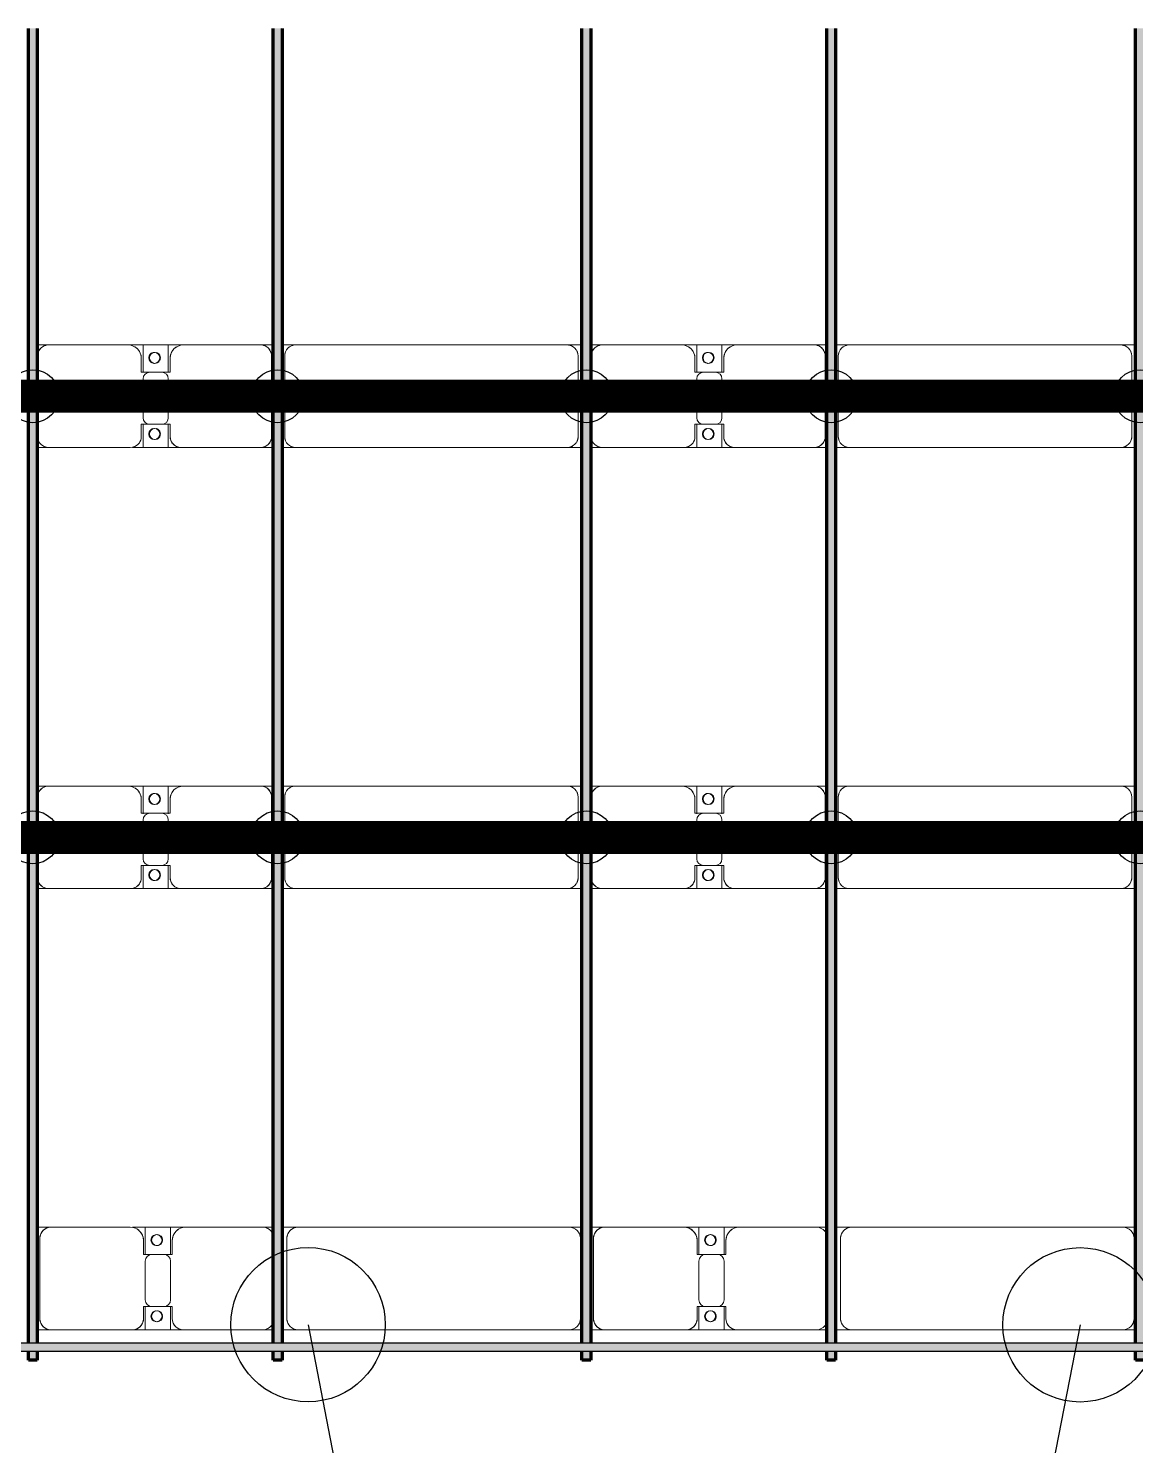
# Model space of a CAD drawing. Header units: millimetres. Extents: x -268744 to 115753, y -96240 to -10461.
# Drawn here: x -52535 to -47515, y -71073 to -64648 of the extents above; entities that cross this region are included whole.
import ezdxf

# ---------------------------------------------------------------- set-up
doc = ezdxf.new("R2010")
doc.units = ezdxf.units.MM
doc.layers.add('A-GENM', color=13, linetype='Continuous', lineweight=9)
doc.layers.add('S-BEAM', color=12, linetype='Continuous', lineweight=9)
for name, color, linetype in [('GC-BICH NEO', 6, 'Continuous'), ('GC-DAY NEO', 5, 'Continuous'), ('GC-HOP 40x60 GIA CUONG', 1, 'Continuous')]:
    doc.layers.add(name, color=color, linetype=linetype)

# ---------------------------------------------------------------- blocks, each defined once
blk = doc.blocks.new('Dầm C52 - Hộp 40x60-104813-KHUNG KẾT CẤU BÈ PIN 1')
at = {"layer": 'S-BEAM', "lineweight": 25}
blk.add_hatch(color=4, dxfattribs=at).paths.add_polyline_path([(-145811, -20), (145811, -20), (145811, 20), (-145811, 20)])
at = {"layer": 'S-BEAM', "color": 4, "lineweight": 25}
for p, q in [((-145811, 20), (145811, 20)), ((145811, -20), (-145811, -20))]:
    blk.add_line(p, q, dxfattribs=at)
blk = doc.blocks.new('Dai phao do pin - DẢI PHAO ĐỠ PIN-V55-KHUNG KẾT CẤU BÈ PIN 1')
at = {"layer": 'A-GENM', "color": 7}
for p, q in [((55927.6, 241.6), (55989.7, 241.6)), ((55927.6, 241.6), (55989.7, 241.6)), ((56349.7, 241.6), (55989.7, 241.6)), ((56359.7, 241.6), (56532.2, 241.6)), ((56532.2, 241.6), (56359.7, 241.6)), ((56417.8, 241.6), (56600.3, 241.6)), ((56417.8, 116.2), (56417.8, 241.6)), ((56600.3, 241.6), (56417.8, 241.6)), ((56532.2, 241.6), (56532.2, 116.2)), ((56950.3, 241.6), (56600.3, 241.6)), ((56950.3, 241.6), (56997.6, 241.6)), ((56950.3, 241.6), (56997.6, 241.6)), ((57037.6, 241.6), (57109.7, 241.6)), ((57037.6, 241.6), (57109.7, 241.6)), ((58340.3, 241.6), (57109.7, 241.6)), ((58340.3, 241.6), (58397.6, 241.6)), ((58340.3, 241.6), (58397.6, 241.6)), ((58437.6, 241.6), (58499.7, 241.6)), ((58437.6, 241.6), (58499.7, 241.6)), ((58859.7, 241.6), (58499.7, 241.6)), ((58859.7, 241.6), (59042.2, 241.6)), ((59042.2, 241.6), (58859.7, 241.6)), ((58927.8, 241.6), (59110.3, 241.6)), ((58927.8, 116.2), (58927.8, 241.6)), ((59110.3, 241.6), (58927.8, 241.6)), ((59042.2, 241.6), (59042.2, 116.2)), ((59460.3, 241.6), (59110.3, 241.6)), ((59460.3, 241.6), (59507.6, 241.6)), ((59460.3, 241.6), (59507.6, 241.6)), ((59547.6, 241.6), (59619.7, 241.6)), ((59547.6, 241.6), (59619.7, 241.6)), ((60850.3, 241.6), (59619.7, 241.6)), ((60850.3, 241.6), (60907.6, 241.6)), ((60850.3, 241.6), (60907.6, 241.6)), ((55939.7, 191.6), (55939.7, -173.4)), ((56409.7, 118.2), (56409.7, 181.6)), ((56540.3, 181.6), (56540.3, 118.2)), ((57059.7, 191.6), (57059.7, -173.4)), ((58390.3, -173.4), (58390.3, 191.6)), ((58449.7, 191.6), (58449.7, -173.4)), ((58919.7, 118.2), (58919.7, 181.6)), ((59050.3, 181.6), (59050.3, 118.2)), ((59569.7, 191.6), (59569.7, -173.4)), ((60900.3, -173.4), (60900.3, 191.6)), ((56502.2, 118.2), (56409.7, 118.2)), ((56417.8, 88.2), (56417.8, -88.2)), ((56540.3, 118.2), (56447.8, 118.2)), ((56532.2, -88.2), (56532.2, 88.2)), ((59012.2, 118.2), (58919.7, 118.2)), ((58927.8, 88.2), (58927.8, -88.2)), ((59050.3, 118.2), (58957.8, 118.2)), ((59042.2, -88.2), (59042.2, 88.2)), ((56409.7, -173.4), (56409.7, -118.2)), ((56409.7, -118.2), (56502.2, -118.2)), ((56417.8, -223.4), (56417.8, -116.2)), ((56447.8, -118.2), (56540.3, -118.2)), ((56532.2, -116.2), (56532.2, -223.4)), ((56540.3, -118.2), (56540.3, -173.4)), ((58919.7, -173.4), (58919.7, -118.2)), ((58919.7, -118.2), (59012.2, -118.2)), ((58927.8, -223.4), (58927.8, -116.2)), ((58957.8, -118.2), (59050.3, -118.2)), ((59042.2, -116.2), (59042.2, -223.4)), ((59050.3, -118.2), (59050.3, -173.4)), ((55989.7, -223.4), (55927.6, -223.4)), ((55989.7, -223.4), (55927.6, -223.4)), ((55989.7, -223.4), (56359.7, -223.4)), ((56532.2, -223.4), (56359.7, -223.4)), ((56359.7, -223.4), (56532.2, -223.4)), ((56590.3, -223.4), (56417.8, -223.4)), ((56417.8, -223.4), (56590.3, -223.4)), ((56590.3, -223.4), (56950.3, -223.4)), ((56997.6, -223.4), (56950.3, -223.4)), ((56997.6, -223.4), (56950.3, -223.4)), ((57109.7, -223.4), (57037.6, -223.4)), ((57109.7, -223.4), (57037.6, -223.4)), ((57109.7, -223.4), (58340.3, -223.4)), ((58397.6, -223.4), (58340.3, -223.4)), ((58397.6, -223.4), (58340.3, -223.4)), ((58499.7, -223.4), (58437.6, -223.4)), ((58499.7, -223.4), (58437.6, -223.4)), ((58499.7, -223.4), (58869.7, -223.4)), ((59042.2, -223.4), (58869.7, -223.4)), ((58869.7, -223.4), (59042.2, -223.4)), ((59100.3, -223.4), (58927.8, -223.4)), ((58927.8, -223.4), (59100.3, -223.4)), ((59100.3, -223.4), (59460.3, -223.4)), ((59507.6, -223.4), (59460.3, -223.4)), ((59507.6, -223.4), (59460.3, -223.4)), ((59619.7, -223.4), (59547.6, -223.4)), ((59619.7, -223.4), (59547.6, -223.4)), ((59619.7, -223.4), (60850.3, -223.4)), ((60907.6, -223.4), (60850.3, -223.4)), ((60907.6, -223.4), (60850.3, -223.4))]:
    blk.add_line(p, q, dxfattribs=at)
for centre, radius, start, end in [((55989.7, 191.6), 50, 90, 180), ((55989.7, 191.6), 50, 105, 180), ((56349.7, 181.6), 60, 0, 90), ((56349.7, 181.6), 60, 0, 60), ((56468.6, 183.2), 25, 360, 180), ((56468.6, 183.2), 25, 360, 165), ((56471.4, 183.2), 25, 0, 180), ((56471.4, 183.2), 25, 90, 180), ((56471.4, 183.2), 25, 15, 75), ((56600.3, 181.6), 60, 90, 180), ((56600.3, 181.6), 60, 120, 180), ((56950.3, 191.6), 50, 30, 90), ((56950.3, 191.6), 50, 30, 74.0889), ((57109.7, 191.6), 50, 90, 180), ((57109.7, 191.6), 50, 150, 180), ((57109.7, 191.6), 50, 105, 135), ((58340.3, 191.6), 50, 0, 90), ((58340.3, 191.6), 50, 60, 90), ((58340.3, 191.6), 50, 15, 30), ((58499.7, 191.6), 50, 90, 180), ((58499.7, 191.6), 50, 105, 180), ((58859.7, 181.6), 60, 0, 90), ((58859.7, 181.6), 60, 0, 60), ((58978.6, 183.2), 25, 360, 180), ((58978.6, 183.2), 25, 360, 165), ((58981.4, 183.2), 25, 360, 180), ((58981.4, 183.2), 25, 90, 180), ((58981.4, 183.2), 25, 15, 75), ((59110.3, 181.6), 60, 90, 180), ((59110.3, 181.6), 60, 120, 180), ((59460.3, 191.6), 50, 30, 90), ((59460.3, 191.6), 50, 30, 75), ((59619.7, 191.6), 50, 90, 180), ((59619.7, 191.6), 50, 150, 180), ((59619.7, 191.6), 50, 105, 135), ((60850.3, 191.6), 50, 0, 90), ((60850.3, 191.6), 50, 60, 90), ((60850.3, 191.6), 50, 15, 30), ((56468.6, 183.2), 25, 180, 360), ((56471.4, 183.2), 25, 180, 0), ((56471.4, 183.2), 25, 180, 300), ((56468.6, 183.2), 25, 210, 360), ((56471.4, 183.2), 25, 330, 345), ((58978.6, 183.2), 25, 180, 0), ((58981.4, 183.2), 25, 180, 0), ((58981.4, 183.2), 25, 180, 300), ((58978.6, 183.2), 25, 210, 0), ((58981.4, 183.2), 25, 330, 345), ((56447.8, 88.2), 30, 90, 180), ((56502.2, 88.2), 30, 0, 90), ((58957.8, 88.2), 30, 90, 180), ((59012.2, 88.2), 30, 360, 90), ((56447.8, -88.2), 30, 180, 270), ((56502.2, -88.2), 30, 270, 0), ((58957.8, -88.2), 30, 180, 270), ((59012.2, -88.2), 30, 270, 0), ((55989.7, -173.4), 50, 180, 270), ((55989.7, -173.4), 50, 180, 255), ((56359.7, -173.4), 50, 270.01783, 0), ((56359.7, -173.4), 50, 285, 0), ((56468.6, -161.8), 25, 360, 180), ((56468.6, -161.8), 25, 180, 0), ((56468.6, -161.8), 25, 105, 165), ((56468.6, -161.8), 25, 195, 0), ((56471.4, -161.8), 25, 0, 180), ((56471.4, -161.8), 25, 105, 180), ((56471.4, -161.8), 25, 180, 0), ((56471.4, -161.8), 25, 180, 270), ((56468.6, -161.8), 25, 360, 75), ((56471.4, -161.8), 25, 15, 75), ((56471.4, -161.8), 25, 285, 345), ((56590.3, -173.4), 50, 180, 270), ((56590.3, -173.4), 50, 180, 255), ((57109.7, -173.4), 50, 180, 270), ((57109.7, -173.4), 50, 180, 210), ((58340.3, -173.4), 50, 270, 0), ((58340.3, -173.4), 50, 330, 360), ((58499.7, -173.4), 50, 180, 270), ((58499.7, -173.4), 50, 180, 255), ((58869.7, -173.4), 50, 270, 0), ((58869.7, -173.4), 50, 285, 0), ((58978.6, -161.8), 25, 360, 180), ((58978.6, -161.8), 25, 180, 360), ((58978.6, -161.8), 25, 105, 165), ((58978.6, -161.8), 25, 195, 360), ((58981.4, -161.8), 25, 360, 180), ((58981.4, -161.8), 25, 105, 180), ((58981.4, -161.8), 25, 180, 0), ((58981.4, -161.8), 25, 180, 270), ((58978.6, -161.8), 25, 360, 75), ((58981.4, -161.8), 25, 15, 75), ((58981.4, -161.8), 25, 285, 345), ((59100.3, -173.4), 50, 180, 270), ((59100.3, -173.4), 50, 180, 255), ((59619.7, -173.4), 50, 180, 270), ((59619.7, -173.4), 50, 180, 210), ((60850.3, -173.4), 50, 270, 360), ((60850.3, -173.4), 50, 330, 360), ((56950.3, -173.4), 50, 270, 330), ((56950.3, -173.4), 50, 285.9111, 330), ((57109.7, -173.4), 50, 240, 270), ((58340.3, -173.4), 50, 285, 300), ((59460.3, -173.4), 50, 270, 330), ((59460.3, -173.4), 50, 285, 330), ((59619.7, -173.4), 50, 240, 270), ((60850.3, -173.4), 50, 285, 300)]:
    blk.add_arc(centre, radius, start, end, dxfattribs=at)
blk = doc.blocks.new('Dai phao do pin - DẢI PHAO ĐỠ PIN-V56-KHUNG KẾT CẤU BÈ PIN 1')
at = {"layer": 'A-GENM', "color": 7}
for p, q in [((55937.6, 241.6), (55989.7, 241.6)), ((55937.6, 241.6), (55989.7, 241.6)), ((56349.7, 241.6), (55989.7, 241.6)), ((56349.7, 241.6), (56532.2, 241.6)), ((56532.2, 241.6), (56349.7, 241.6)), ((56417.8, 241.6), (56600.3, 241.6)), ((56417.8, 116.2), (56417.8, 241.6)), ((56600.3, 241.6), (56417.8, 241.6)), ((56532.2, 241.6), (56532.2, 116.2)), ((56950.3, 241.6), (56600.3, 241.6)), ((56950.3, 241.6), (57007.6, 241.6)), ((56950.3, 241.6), (57007.6, 241.6)), ((57047.6, 241.6), (57109.7, 241.6)), ((57047.6, 241.6), (57109.7, 241.6)), ((58340.3, 241.6), (57109.7, 241.6)), ((58340.3, 241.6), (58407.6, 241.6)), ((58340.3, 241.6), (58407.6, 241.6)), ((58447.6, 241.6), (58499.7, 241.6)), ((58447.6, 241.6), (58499.7, 241.6)), ((58859.7, 241.6), (58499.7, 241.6)), ((58859.7, 241.6), (59042.2, 241.6)), ((59042.2, 241.6), (58859.7, 241.6)), ((58927.8, 241.6), (59110.3, 241.6)), ((58927.8, 116.2), (58927.8, 241.6)), ((59110.3, 241.6), (58927.8, 241.6)), ((59042.2, 241.6), (59042.2, 116.2)), ((59460.3, 241.6), (59110.3, 241.6)), ((59460.3, 241.6), (59517.6, 241.6)), ((59460.3, 241.6), (59517.6, 241.6)), ((59557.6, 241.6), (59619.7, 241.6)), ((59557.6, 241.6), (59619.7, 241.6)), ((60850.3, 241.6), (59619.7, 241.6)), ((60850.3, 241.6), (60917.6, 241.6)), ((60850.3, 241.6), (60917.6, 241.6)), ((55939.7, 191.6), (55939.7, -173.4)), ((56409.7, 118.2), (56409.7, 181.6)), ((56540.3, 181.6), (56540.3, 118.2)), ((57000.3, -173.4), (57000.3, 191.6)), ((57059.7, 191.6), (57059.7, -173.4)), ((58390.3, -173.4), (58390.3, 191.6)), ((58449.7, 191.6), (58449.7, -173.4)), ((58919.7, 118.2), (58919.7, 181.6)), ((59050.3, 181.6), (59050.3, 118.2)), ((59510.3, -173.4), (59510.3, 191.6)), ((59569.7, 191.6), (59569.7, -173.4)), ((60900.3, -173.4), (60900.3, 191.6)), ((56502.2, 118.2), (56409.7, 118.2)), ((56417.8, 88.2), (56417.8, -88.2)), ((56540.3, 118.2), (56447.8, 118.2)), ((56532.2, -88.2), (56532.2, 88.2)), ((59012.2, 118.2), (58919.7, 118.2)), ((58927.8, 88.2), (58927.8, -88.2)), ((59050.3, 118.2), (58957.8, 118.2)), ((59042.2, -88.2), (59042.2, 88.2)), ((56409.7, -173.4), (56409.7, -118.2)), ((56409.7, -118.2), (56502.2, -118.2)), ((56417.8, -223.4), (56417.8, -116.2)), ((56447.8, -118.2), (56540.3, -118.2)), ((56532.2, -116.2), (56532.2, -223.4)), ((56540.3, -118.2), (56540.3, -173.4)), ((58919.7, -173.4), (58919.7, -118.2)), ((58919.7, -118.2), (59012.2, -118.2)), ((58927.8, -223.4), (58927.8, -116.2)), ((58957.8, -118.2), (59050.3, -118.2)), ((59042.2, -116.2), (59042.2, -223.4)), ((59050.3, -118.2), (59050.3, -173.4)), ((55989.7, -223.4), (55937.6, -223.4)), ((55989.7, -223.4), (55937.6, -223.4)), ((55989.7, -223.4), (56359.7, -223.4)), ((56532.2, -223.4), (56369.7, -223.4)), ((56369.7, -223.4), (56532.2, -223.4)), ((56590.3, -223.4), (56417.8, -223.4)), ((56417.8, -223.4), (56590.3, -223.4)), ((56590.3, -223.4), (56950.3, -223.4)), ((57007.6, -223.4), (56950.3, -223.4)), ((57007.6, -223.4), (56950.3, -223.4)), ((57109.7, -223.4), (57047.6, -223.4)), ((57109.7, -223.4), (57047.6, -223.4)), ((57109.7, -223.4), (58340.3, -223.4)), ((58407.6, -223.4), (58340.3, -223.4)), ((58407.6, -223.4), (58340.3, -223.4)), ((58499.7, -223.4), (58447.6, -223.4)), ((58499.7, -223.4), (58447.6, -223.4)), ((58499.7, -223.4), (58869.7, -223.4)), ((59042.2, -223.4), (58869.7, -223.4)), ((58869.7, -223.4), (59042.2, -223.4)), ((59100.3, -223.4), (58927.8, -223.4)), ((58927.8, -223.4), (59100.3, -223.4)), ((59100.3, -223.4), (59460.3, -223.4)), ((59517.6, -223.4), (59460.3, -223.4)), ((59517.6, -223.4), (59460.3, -223.4)), ((59619.7, -223.4), (59557.6, -223.4)), ((59619.7, -223.4), (59557.6, -223.4)), ((59619.7, -223.4), (60850.3, -223.4)), ((60917.6, -223.4), (60850.3, -223.4)), ((60917.6, -223.4), (60850.3, -223.4))]:
    blk.add_line(p, q, dxfattribs=at)
for centre, radius, start, end in [((55989.7, 191.6), 50, 90, 180), ((55989.7, 191.6), 50, 105, 180), ((56349.7, 181.6), 60, 0, 90), ((56349.7, 181.6), 60, 0, 60), ((56468.6, 183.2), 25, 360, 180), ((56468.6, 183.2), 25, 360, 165), ((56471.4, 183.2), 25, 0, 180), ((56471.4, 183.2), 25, 90, 180), ((56471.4, 183.2), 25, 15, 75), ((56600.3, 181.6), 60, 90, 180), ((56600.3, 181.6), 60, 120, 180), ((56950.3, 191.6), 50, 0, 90), ((56950.3, 191.6), 50, 0, 75), ((57109.7, 191.6), 50, 90, 180), ((57109.7, 191.6), 50, 150, 180), ((57109.7, 191.6), 50, 105, 135), ((58340.3, 191.6), 50, 0, 90), ((58340.3, 191.6), 50, 60, 90), ((58340.3, 191.6), 50, 15, 30), ((58499.7, 191.6), 50, 90, 180), ((58499.7, 191.6), 50, 105, 180), ((58859.7, 181.6), 60, 0, 90), ((58859.7, 181.6), 60, 0, 60), ((58978.6, 183.2), 25, 360, 180), ((58978.6, 183.2), 25, 360, 165), ((58981.4, 183.2), 25, 360, 180), ((58981.4, 183.2), 25, 90, 180), ((58981.4, 183.2), 25, 15, 75), ((59110.3, 181.6), 60, 90, 180), ((59110.3, 181.6), 60, 120, 180), ((59460.3, 191.6), 50, 360, 90), ((59460.3, 191.6), 50, 360, 75), ((59619.7, 191.6), 50, 90, 180), ((59619.7, 191.6), 50, 150, 180), ((59619.7, 191.6), 50, 105, 135), ((60850.3, 191.6), 50, 0, 90), ((60850.3, 191.6), 50, 60, 90), ((60850.3, 191.6), 50, 15, 30), ((56468.6, 183.2), 25, 180, 360), ((56471.4, 183.2), 25, 180, 0), ((56471.4, 183.2), 25, 180, 300), ((56468.6, 183.2), 25, 210, 360), ((56471.4, 183.2), 25, 330, 345), ((58978.6, 183.2), 25, 180, 0), ((58981.4, 183.2), 25, 180, 0), ((58981.4, 183.2), 25, 180, 300), ((58978.6, 183.2), 25, 210, 0), ((58981.4, 183.2), 25, 330, 345), ((56447.8, 88.2), 30, 90, 180), ((56502.2, 88.2), 30, 0, 90), ((58957.8, 88.2), 30, 90, 180), ((59012.2, 88.2), 30, 360, 90), ((56447.8, -88.2), 30, 180, 270), ((56502.2, -88.2), 30, 270, 0), ((58957.8, -88.2), 30, 180, 270), ((59012.2, -88.2), 30, 270, 0), ((55989.7, -173.4), 50, 180, 270), ((55989.7, -173.4), 50, 180, 255), ((56359.7, -173.4), 50, 270, 360), ((56359.7, -173.4), 50, 285, 0), ((56468.6, -161.8), 25, 360, 180), ((56468.6, -161.8), 25, 180, 0), ((56468.6, -161.8), 25, 105, 165), ((56468.6, -161.8), 25, 195, 0), ((56471.4, -161.8), 25, 0, 180), ((56471.4, -161.8), 25, 105, 180), ((56471.4, -161.8), 25, 180, 0), ((56471.4, -161.8), 25, 180, 270), ((56468.6, -161.8), 25, 360, 75), ((56471.4, -161.8), 25, 15, 75), ((56471.4, -161.8), 25, 285, 345), ((56590.3, -173.4), 50, 180, 270), ((56590.3, -173.4), 50, 180, 255), ((56950.3, -173.4), 50, 270, 0), ((56950.3, -173.4), 50, 285, 0), ((57109.7, -173.4), 50, 180, 270), ((57109.7, -173.4), 50, 180, 210), ((58340.3, -173.4), 50, 270, 0), ((58340.3, -173.4), 50, 330, 360), ((58499.7, -173.4), 50, 180, 270), ((58499.7, -173.4), 50, 180, 255), ((58869.7, -173.4), 50, 270, 0), ((58869.7, -173.4), 50, 285, 0), ((58978.6, -161.8), 25, 360, 180), ((58978.6, -161.8), 25, 180, 360), ((58978.6, -161.8), 25, 105, 165), ((58978.6, -161.8), 25, 195, 360), ((58981.4, -161.8), 25, 360, 180), ((58981.4, -161.8), 25, 105, 180), ((58981.4, -161.8), 25, 180, 0), ((58981.4, -161.8), 25, 180, 270), ((58978.6, -161.8), 25, 360, 75), ((58981.4, -161.8), 25, 15, 75), ((58981.4, -161.8), 25, 285, 345), ((59100.3, -173.4), 50, 180, 270), ((59100.3, -173.4), 50, 180, 255), ((59460.3, -173.4), 50, 270, 360), ((59460.3, -173.4), 50, 285, 360), ((59619.7, -173.4), 50, 180, 270), ((59619.7, -173.4), 50, 180, 210), ((60850.3, -173.4), 50, 270, 360), ((60850.3, -173.4), 50, 330, 360), ((57109.7, -173.4), 50, 240, 270), ((58340.3, -173.4), 50, 285, 300), ((59619.7, -173.4), 50, 240, 270), ((60850.3, -173.4), 50, 285, 300)]:
    blk.add_arc(centre, radius, start, end, dxfattribs=at)
blk = doc.blocks.new('Dai phao do pin - DẢI PHAO ĐỠ PIN-V57-KHUNG KẾT CẤU BÈ PIN 1')
at = {"layer": 'A-GENM', "color": 7}
for p, q in [((55937.6, 241.6), (55989.7, 241.6)), ((55937.6, 241.6), (55989.7, 241.6)), ((56349.7, 241.6), (55989.7, 241.6)), ((56349.7, 241.6), (56532.2, 241.6)), ((56532.2, 241.6), (56349.7, 241.6)), ((56417.8, 241.6), (56600.3, 241.6)), ((56417.8, 116.2), (56417.8, 241.6)), ((56600.3, 241.6), (56417.8, 241.6)), ((56532.2, 241.6), (56532.2, 116.2)), ((56950.3, 241.6), (56600.3, 241.6)), ((56950.3, 241.6), (57007.6, 241.6)), ((56950.3, 241.6), (57007.6, 241.6)), ((57047.6, 241.6), (57109.7, 241.6)), ((57047.6, 241.6), (57109.7, 241.6)), ((58340.3, 241.6), (57109.7, 241.6)), ((58340.3, 241.6), (58407.6, 241.6)), ((58340.3, 241.6), (58407.6, 241.6)), ((58447.6, 241.6), (58499.7, 241.6)), ((58447.6, 241.6), (58499.7, 241.6)), ((58859.7, 241.6), (58499.7, 241.6)), ((58859.7, 241.6), (59042.2, 241.6)), ((59042.2, 241.6), (58859.7, 241.6)), ((58927.8, 241.6), (59110.3, 241.6)), ((58927.8, 116.2), (58927.8, 241.6)), ((59110.3, 241.6), (58927.8, 241.6)), ((59042.2, 241.6), (59042.2, 116.2)), ((59460.3, 241.6), (59110.3, 241.6)), ((59460.3, 241.6), (59517.6, 241.6)), ((59460.3, 241.6), (59517.6, 241.6)), ((59557.6, 241.6), (59619.7, 241.6)), ((59557.6, 241.6), (59619.7, 241.6)), ((60850.3, 241.6), (59619.7, 241.6)), ((60850.3, 241.6), (60917.6, 241.6)), ((60850.3, 241.6), (60917.6, 241.6)), ((55939.7, 191.6), (55939.7, -173.4)), ((56409.7, 118.2), (56409.7, 181.6)), ((56540.3, 181.6), (56540.3, 118.2)), ((57000.3, -173.4), (57000.3, 191.6)), ((57059.7, 191.6), (57059.7, -173.4)), ((58390.3, -173.4), (58390.3, 191.6)), ((58449.7, 191.6), (58449.7, -173.4)), ((58919.7, 118.2), (58919.7, 181.6)), ((59050.3, 181.6), (59050.3, 118.2)), ((59510.3, -173.4), (59510.3, 191.6)), ((59569.7, 191.6), (59569.7, -173.4)), ((60900.3, -173.4), (60900.3, 191.6)), ((56502.2, 118.2), (56409.7, 118.2)), ((56417.8, 88.2), (56417.8, -88.2)), ((56540.3, 118.2), (56447.8, 118.2)), ((56532.2, -88.2), (56532.2, 88.2)), ((59012.2, 118.2), (58919.7, 118.2)), ((58927.8, 88.2), (58927.8, -88.2)), ((59050.3, 118.2), (58957.8, 118.2)), ((59042.2, -88.2), (59042.2, 88.2)), ((56409.7, -173.4), (56409.7, -118.2)), ((56409.7, -118.2), (56502.2, -118.2)), ((56417.8, -223.4), (56417.8, -116.2)), ((56447.8, -118.2), (56540.3, -118.2)), ((56532.2, -116.2), (56532.2, -223.4)), ((56540.3, -118.2), (56540.3, -173.4)), ((58919.7, -173.4), (58919.7, -118.2)), ((58919.7, -118.2), (59012.2, -118.2)), ((58927.8, -223.4), (58927.8, -116.2)), ((58957.8, -118.2), (59050.3, -118.2)), ((59042.2, -116.2), (59042.2, -223.4)), ((59050.3, -118.2), (59050.3, -173.4)), ((55989.7, -223.4), (55937.6, -223.4)), ((55989.7, -223.4), (55937.6, -223.4)), ((55989.7, -223.4), (56359.7, -223.4)), ((56532.2, -223.4), (56369.7, -223.4)), ((56369.7, -223.4), (56532.2, -223.4)), ((56590.3, -223.4), (56417.8, -223.4)), ((56417.8, -223.4), (56590.3, -223.4)), ((56590.3, -223.4), (56950.3, -223.4)), ((57007.6, -223.4), (56950.3, -223.4)), ((57007.6, -223.4), (56950.3, -223.4)), ((57109.7, -223.4), (57047.6, -223.4)), ((57109.7, -223.4), (57047.6, -223.4)), ((57109.7, -223.4), (58340.3, -223.4)), ((58407.6, -223.4), (58340.3, -223.4)), ((58407.6, -223.4), (58340.3, -223.4)), ((58499.7, -223.4), (58447.6, -223.4)), ((58499.7, -223.4), (58447.6, -223.4)), ((58499.7, -223.4), (58869.7, -223.4)), ((59042.2, -223.4), (58869.7, -223.4)), ((58869.7, -223.4), (59042.2, -223.4)), ((59100.3, -223.4), (58927.8, -223.4)), ((58927.8, -223.4), (59100.3, -223.4)), ((59100.3, -223.4), (59460.3, -223.4)), ((59517.6, -223.4), (59460.3, -223.4)), ((59517.6, -223.4), (59460.3, -223.4)), ((59619.7, -223.4), (59557.6, -223.4)), ((59619.7, -223.4), (59557.6, -223.4)), ((59619.7, -223.4), (60850.3, -223.4)), ((60917.6, -223.4), (60850.3, -223.4)), ((60917.6, -223.4), (60850.3, -223.4))]:
    blk.add_line(p, q, dxfattribs=at)
for centre, radius, start, end in [((55989.7, 191.6), 50, 90, 180), ((55989.7, 191.6), 50, 105, 180), ((56349.7, 181.6), 60, 0, 90), ((56349.7, 181.6), 60, 0, 60), ((56468.6, 183.2), 25, 360, 180), ((56468.6, 183.2), 25, 360, 165), ((56471.4, 183.2), 25, 0, 180), ((56471.4, 183.2), 25, 90, 180), ((56471.4, 183.2), 25, 15, 75), ((56600.3, 181.6), 60, 90, 180), ((56600.3, 181.6), 60, 120, 180), ((56950.3, 191.6), 50, 0, 90), ((56950.3, 191.6), 50, 0, 75), ((57109.7, 191.6), 50, 90, 180), ((57109.7, 191.6), 50, 150, 180), ((57109.7, 191.6), 50, 105, 135), ((58340.3, 191.6), 50, 0, 90), ((58340.3, 191.6), 50, 60, 90), ((58340.3, 191.6), 50, 15, 30), ((58499.7, 191.6), 50, 90, 180), ((58499.7, 191.6), 50, 105, 180), ((58859.7, 181.6), 60, 0, 90), ((58859.7, 181.6), 60, 0, 60), ((58978.6, 183.2), 25, 360, 180), ((58978.6, 183.2), 25, 360, 165), ((58981.4, 183.2), 25, 360, 180), ((58981.4, 183.2), 25, 90, 180), ((58981.4, 183.2), 25, 15, 75), ((59110.3, 181.6), 60, 90, 180), ((59110.3, 181.6), 60, 120, 180), ((59460.3, 191.6), 50, 360, 90), ((59460.3, 191.6), 50, 360, 75), ((59619.7, 191.6), 50, 90, 180), ((59619.7, 191.6), 50, 150, 180), ((59619.7, 191.6), 50, 105, 135), ((60850.3, 191.6), 50, 0, 90), ((60850.3, 191.6), 50, 60, 90), ((60850.3, 191.6), 50, 15, 30), ((56468.6, 183.2), 25, 180, 360), ((56471.4, 183.2), 25, 180, 0), ((56471.4, 183.2), 25, 180, 300), ((56468.6, 183.2), 25, 210, 360), ((56471.4, 183.2), 25, 330, 345), ((58978.6, 183.2), 25, 180, 0), ((58981.4, 183.2), 25, 180, 0), ((58981.4, 183.2), 25, 180, 300), ((58978.6, 183.2), 25, 210, 0), ((58981.4, 183.2), 25, 330, 345), ((56447.8, 88.2), 30, 90, 180), ((56502.2, 88.2), 30, 0, 90), ((58957.8, 88.2), 30, 90, 180), ((59012.2, 88.2), 30, 360, 90), ((56447.8, -88.2), 30, 180, 270), ((56502.2, -88.2), 30, 270, 0), ((58957.8, -88.2), 30, 180, 270), ((59012.2, -88.2), 30, 270, 0), ((55989.7, -173.4), 50, 180, 270), ((55989.7, -173.4), 50, 180, 255), ((56359.7, -173.4), 50, 270, 360), ((56359.7, -173.4), 50, 285, 0), ((56468.6, -161.8), 25, 360, 180), ((56468.6, -161.8), 25, 180, 0), ((56468.6, -161.8), 25, 105, 165), ((56468.6, -161.8), 25, 195, 0), ((56471.4, -161.8), 25, 0, 180), ((56471.4, -161.8), 25, 105, 180), ((56471.4, -161.8), 25, 180, 0), ((56471.4, -161.8), 25, 180, 270), ((56468.6, -161.8), 25, 360, 75), ((56471.4, -161.8), 25, 15, 75), ((56471.4, -161.8), 25, 285, 345), ((56590.3, -173.4), 50, 180, 270), ((56590.3, -173.4), 50, 180, 255), ((56950.3, -173.4), 50, 270, 0), ((56950.3, -173.4), 50, 285, 0), ((57109.7, -173.4), 50, 180, 270), ((57109.7, -173.4), 50, 180, 210), ((58340.3, -173.4), 50, 270, 0), ((58340.3, -173.4), 50, 330, 360), ((58499.7, -173.4), 50, 180, 270), ((58499.7, -173.4), 50, 180, 255), ((58869.7, -173.4), 50, 270, 0), ((58869.7, -173.4), 50, 285, 0), ((58978.6, -161.8), 25, 360, 180), ((58978.6, -161.8), 25, 180, 360), ((58978.6, -161.8), 25, 105, 165), ((58978.6, -161.8), 25, 195, 360), ((58981.4, -161.8), 25, 360, 180), ((58981.4, -161.8), 25, 105, 180), ((58981.4, -161.8), 25, 180, 0), ((58981.4, -161.8), 25, 180, 270), ((58978.6, -161.8), 25, 360, 75), ((58981.4, -161.8), 25, 15, 75), ((58981.4, -161.8), 25, 285, 345), ((59100.3, -173.4), 50, 180, 270), ((59100.3, -173.4), 50, 180, 255), ((59460.3, -173.4), 50, 270, 360), ((59460.3, -173.4), 50, 285, 360), ((59619.7, -173.4), 50, 180, 270), ((59619.7, -173.4), 50, 180, 210), ((60850.3, -173.4), 50, 270, 360), ((60850.3, -173.4), 50, 330, 360), ((57109.7, -173.4), 50, 240, 270), ((58340.3, -173.4), 50, 285, 300), ((59619.7, -173.4), 50, 240, 270), ((60850.3, -173.4), 50, 285, 300)]:
    blk.add_arc(centre, radius, start, end, dxfattribs=at)
blk = doc.blocks.new('Dầm C52 - Dầm C52-102503-KHUNG KẾT CẤU BÈ PIN 1')
at = {"layer": 'S-BEAM', "lineweight": 140}
h = blk.add_hatch(color=1, dxfattribs=at)
h.paths.add_polyline_path([(-25480.9, 20), (-25480.9, -20), (-25440.9, -20), (-25440.9, 20)])
h.paths.add_polyline_path([(-25400.9, 20), (-25400.9, -20), (-19440.9, -20), (-19443, 20), (-24983.5, 20)])
h.paths.add_polyline_path([(-19400.9, 20), (-19400.9, -20), (-13440.9, -20), (-13440.9, 20), (-17596.2, 20)])
h.paths.add_polyline_path([(-13400.9, -20), (-7440.9, -20), (-7440.9, 20), (-13400.9, 20)])
h.paths.add_polyline_path([(-7400.9, -20), (-1440.9, -20), (-1440.9, 20), (-7400.9, 20)])
h.paths.add_polyline_path([(-1400.9, -20), (4559.1, -20), (4559.1, 20), (-1400.9, 20)])
h.paths.add_polyline_path([(4599.1, -20), (10559.1, -20), (10559.1, 20), (4599.1, 20)])
h.paths.add_polyline_path([(10599.1, 20), (10599.1, -20), (16559.1, -20), (16559.1, 20), (11952.8, 20)])
h.paths.add_polyline_path([(16599.1, -20), (22559.1, -20), (22559.1, 20), (16599.1, 20)])
h.paths.add_polyline_path([(22599.1, -20), (25259.1, -20), (25259.1, 20), (22599.1, 20)])
h.paths.add_polyline_path([(25299.1, -20), (25441.8, -20), (25441.8, 20), (25299.1, 20)])
at = {"layer": 'S-BEAM', "color": 1, "lineweight": 140}
for p, q in [((-25480.9, -20), (-25480.9, 20)), ((-25480.9, 20), (-25440.9, 20)), ((-25400.9, 20), (-19443, 20)), ((-25440.9, -20), (-25480.9, -20)), ((-19443, -20), (-25400.9, -20))]:
    blk.add_line(p, q, dxfattribs=at)
blk = doc.blocks.new('Dầm C52 - Dầm C52-V2-KHUNG KẾT CẤU BÈ PIN 1')
at = {"layer": 'S-BEAM', "lineweight": 140}
h = blk.add_hatch(color=1, dxfattribs=at)
h.paths.add_polyline_path([(-25480.9, 20), (-25480.9, -20), (-25440.9, -20), (-25440.9, 20)])
h.paths.add_polyline_path([(-25400.9, 20), (-25400.9, -20), (-19440.9, -20), (-19443, 20), (-24983.5, 20)])
h.paths.add_polyline_path([(-19400.9, 20), (-19400.9, -20), (-13440.9, -20), (-13440.9, 20), (-18519.6, 20)])
h.paths.add_polyline_path([(-13400.9, -20), (-7440.9, -20), (-7440.9, 20), (-13400.9, 20)])
h.paths.add_polyline_path([(-7400.9, 20), (-7400.9, -20), (-1440.9, -20), (-1440.9, 20), (-6515.3, 20)])
h.paths.add_polyline_path([(-1400.9, 20), (-1400.9, -20), (4559.1, -20), (4559.1, 20), (-974.9, 20)])
h.paths.add_polyline_path([(4599.1, -20), (10559.1, -20), (10559.1, 20), (4599.1, 20)])
h.paths.add_polyline_path([(10599.1, -20), (16559.1, -20), (16559.1, 20), (10599.1, 20)])
h.paths.add_polyline_path([(16599.1, 20), (16599.1, -20), (22559.1, -20), (22559.1, 20), (17493.2, 20)])
h.paths.add_polyline_path([(22599.1, 20), (22599.1, -20), (25259.1, -20), (25259.1, 20), (23033.7, 20)])
h.paths.add_polyline_path([(25299.1, -20), (25480.9, -20), (25480.9, 20), (25299.1, 20)])
at = {"layer": 'S-BEAM', "color": 1, "lineweight": 140}
for p, q in [((-25480.9, -20), (-25480.9, 20)), ((-25480.9, 20), (-25440.9, 20)), ((-25400.9, 20), (-19443, 20)), ((-25440.9, -20), (-25480.9, -20)), ((-19443, -20), (-25400.9, -20))]:
    blk.add_line(p, q, dxfattribs=at)
blk = doc.blocks.new('be pin 1_rvt-1-KHUNG KẾT CẤU BÈ PIN 1')
at = {"layer": 'A-GENM', "lineweight": 9}
for name, p in [('Dai phao do pin - DẢI PHAO ĐỠ PIN-V57-KHUNG KẾT CẤU BÈ PIN 1', (-108433.1, -66324.7)), ('Dai phao do pin - DẢI PHAO ĐỠ PIN-V56-KHUNG KẾT CẤU BÈ PIN 1', (-108433.1, -68324.7)), ('Dai phao do pin - DẢI PHAO ĐỠ PIN-V55-KHUNG KẾT CẤU BÈ PIN 1', (-108423.1, -70324.7))]:
    blk.add_blockref(name, p, dxfattribs=at)
at = {"layer": 'S-BEAM', "lineweight": 9, "rotation": 90.00000000032618}
for name, p in [('Dầm C52 - Dầm C52-V2-KHUNG KẾT CẤU BÈ PIN 1', (-51405.5, -45205.6)), ('Dầm C52 - Dầm C52-V2-KHUNG KẾT CẤU BÈ PIN 1', (-48895.5, -45205.6)), ('Dầm C52 - Dầm C52-102503-KHUNG KẾT CẤU BÈ PIN 1', (-52515.5, -45205.6)), ('Dầm C52 - Dầm C52-102503-KHUNG KẾT CẤU BÈ PIN 1', (-50005.5, -45205.6)), ('Dầm C52 - Dầm C52-102503-KHUNG KẾT CẤU BÈ PIN 1', (-47495.5, -45205.6))]:
    blk.add_blockref(name, p, dxfattribs=at)
at = {"layer": 'S-BEAM', "lineweight": 9}
blk.add_blockref('Dầm C52 - Hộp 40x60-104813-KHUNG KẾT CẤU BÈ PIN 1', (-110896.7, -70626.5), dxfattribs=at)

msp = doc.modelspace()

# ---------------------------------------------------------------- linework, layer by layer
at = {"layer": 'GC-BICH NEO'}
for centre in [(-51267.4, -70524.9), (-47767.4, -70525.7)]:
    msp.add_circle(centre, 350, dxfattribs=at)
at = {"layer": 'GC-DAY NEO'}
for p, q in [((-51267.4, -70524.9), (-49741, -78377.9)), ((-47767.4, -70525.7), (-49294.6, -78378.6))]:
    msp.add_line(p, q, dxfattribs=at)
at = {"layer": 'GC-HOP 40x60 GIA CUONG', "const_width": 150}
for points in [[(-56815.7, -66315.6), (-42017.4, -66315.6)], [(-56815.7, -68315.6), (-42017.4, -68315.6)]]:
    msp.add_lwpolyline(points, dxfattribs=at)
at = {"layer": 'GC-HOP 40x60 GIA CUONG'}
for centre in [(-52515.5, -66315.6), (-51405.5, -66315.6), (-50005.5, -66315.6), (-48895.5, -66315.6), (-47495.5, -66315.6), (-52515.5, -68315.6), (-51405.5, -68315.6), (-50005.5, -68315.6), (-48895.5, -68315.6), (-47495.5, -68315.6)]:
    msp.add_circle(centre, 120, dxfattribs=at)

# ---------------------------------------------------------------- block references
at = {"lineweight": 5}
msp.add_blockref('be pin 1_rvt-1-KHUNG KẾT CẤU BÈ PIN 1', (0, 0), dxfattribs=at)

doc.saveas('drawing.dxf')
